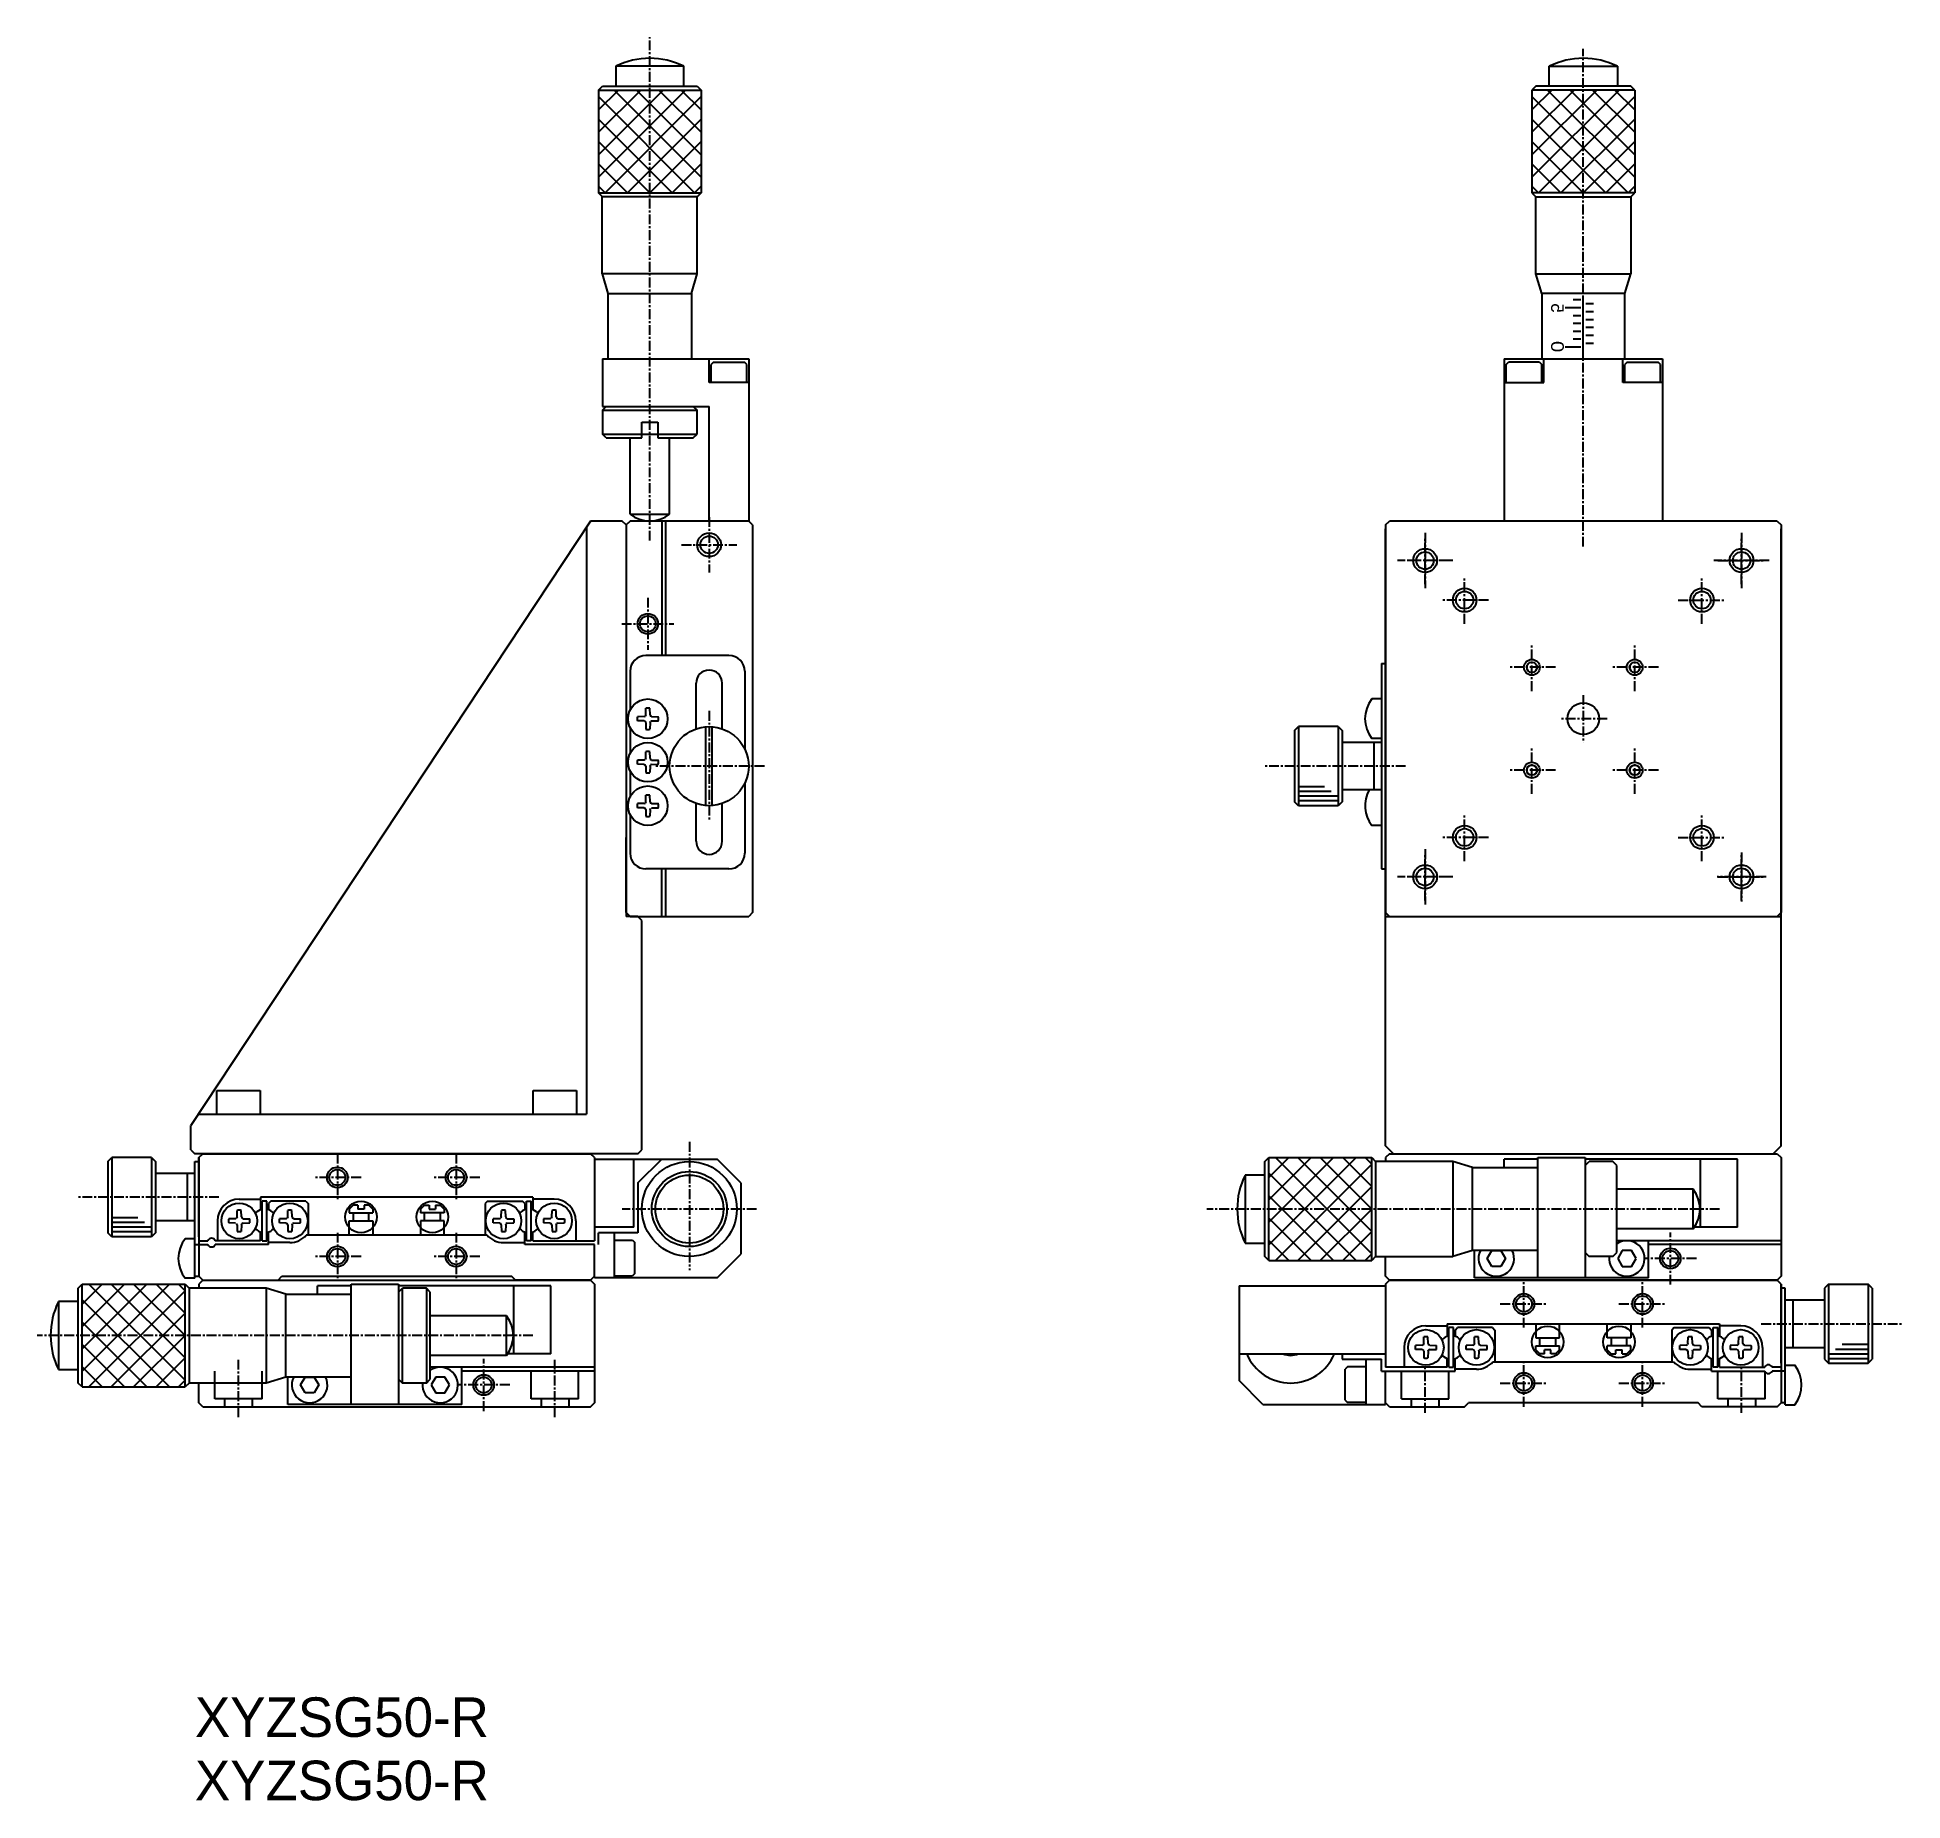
# Model space of a CAD drawing. Extents: x -417 to -181, y 117 to 340.
import ezdxf

# ---------------------------------------------------------------- set-up
doc = ezdxf.new("R2010")
doc.units = 0
doc.linetypes.add('CENTER', pattern=[2, 1.25, -0.25, 0.25, -0.25])
doc.layers.get('0').update_dxf_attribs({"linetype": 'CONTINUOUS'})
doc.layers.add('CENTER', color=1, linetype='CENTER')

msp = doc.modelspace()

# ---------------------------------------------------------------- linework, layer by layer
at = {"color": 7, "linetype": 'CONTINUOUS'}
for p, q in [((-343.62, 336.17), (-343.62, 333.67)), ((-335.02, 333.67), (-335.02, 336.17)), ((-225.62, 333.67), (-225.62, 336.17)), ((-217.02, 336.17), (-217.02, 333.67)), ((-345.82, 333.17), (-345.32, 333.67)), ((-345.82, 333.17), (-345.82, 320.17)), ((-345.32, 333.67), (-333.32, 333.67)), ((-333.32, 333.67), (-332.82, 333.17)), ((-332.82, 333.17), (-332.82, 320.17)), ((-227.32, 333.67), (-227.82, 333.17)), ((-227.82, 333.17), (-227.82, 320.17)), ((-215.32, 333.67), (-227.32, 333.67)), ((-214.82, 333.17), (-215.32, 333.67)), ((-214.82, 333.17), (-214.82, 320.17)), ((-345.32, 319.67), (-345.82, 320.17)), ((-345.35, 309.92), (-345.35, 319.67)), ((-333.32, 319.67), (-345.32, 319.67)), ((-332.82, 320.17), (-333.32, 319.67)), ((-333.32, 309.92), (-333.32, 319.67)), ((-227.82, 320.17), (-227.32, 319.67)), ((-227.32, 319.67), (-215.32, 319.67)), ((-227.32, 309.92), (-227.32, 319.67)), ((-215.32, 319.67), (-214.82, 320.17)), ((-215.28, 309.92), (-215.28, 319.67)), ((-344.57, 307.42), (-345.32, 309.92)), ((-333.32, 309.92), (-345.32, 309.92)), ((-334.07, 307.42), (-333.32, 309.92)), ((-226.57, 307.42), (-227.32, 309.92)), ((-227.32, 309.92), (-215.32, 309.92)), ((-216.07, 307.42), (-215.32, 309.92)), ((-344.57, 299.17), (-344.57, 307.42)), ((-344.57, 307.42), (-334.07, 307.42)), ((-334.07, 307.42), (-334.07, 299.17)), ((-226.57, 307.42), (-226.57, 299.17)), ((-216.07, 307.42), (-226.57, 307.42)), ((-216.07, 299.17), (-216.07, 307.42)), ((-345.32, 299.17), (-326.82, 299.17)), ((-345.32, 299.17), (-345.32, 293.17)), ((-331.82, 296.17), (-331.82, 299.17)), ((-331.27, 298.77), (-331.57, 298.47)), ((-331.57, 296.17), (-331.57, 298.47)), ((-331.27, 298.77), (-327.37, 298.77)), ((-327.07, 298.47), (-327.37, 298.77)), ((-327.07, 296.17), (-327.07, 298.47)), ((-326.82, 299.17), (-326.82, 278.67)), ((-231.32, 299.17), (-231.32, 278.67)), ((-231.32, 299.17), (-211.32, 299.17)), ((-231.07, 298.47), (-230.77, 298.77)), ((-231.07, 296.17), (-231.07, 298.47)), ((-226.87, 298.77), (-230.77, 298.77)), ((-226.87, 298.77), (-226.57, 298.47)), ((-226.57, 296.17), (-226.57, 298.47)), ((-226.32, 296.17), (-226.32, 299.17)), ((-216.32, 296.17), (-216.32, 299.17)), ((-215.77, 298.77), (-216.07, 298.47)), ((-216.07, 296.17), (-216.07, 298.47)), ((-215.77, 298.77), (-211.87, 298.77)), ((-211.57, 298.47), (-211.87, 298.77)), ((-211.57, 296.17), (-211.57, 298.47)), ((-211.32, 299.17), (-211.32, 278.67)), ((-326.82, 296.17), (-331.82, 296.17)), ((-231.32, 296.17), (-226.32, 296.17)), ((-211.32, 296.17), (-216.32, 296.17)), ((-345.32, 293.17), (-331.82, 293.17)), ((-345.32, 292.67), (-344.82, 293.17)), ((-345.32, 292.67), (-345.32, 289.67)), ((-333.82, 293.17), (-333.32, 292.67)), ((-333.32, 289.67), (-333.32, 292.67)), ((-331.82, 278.67), (-331.82, 293.17)), ((-340.32, 291.17), (-338.32, 291.17)), ((-340.32, 289.17), (-340.32, 291.17)), ((-338.32, 291.17), (-338.32, 289.17)), ((-344.82, 289.17), (-345.32, 289.67)), ((-344.82, 289.17), (-340.32, 289.17)), ((-341.82, 279.55), (-341.82, 289.17)), ((-340.32, 289.67), (-338.32, 289.67)), ((-338.32, 289.17), (-333.82, 289.17)), ((-336.82, 279.55), (-336.82, 289.17)), ((-333.82, 289.17), (-333.32, 289.67)), ((-346.82, 278.67), (-397.32, 202.23)), ((-342.82, 278.67), (-346.82, 278.67)), ((-342.32, 278.17), (-342.82, 278.67)), ((-342.32, 278.17), (-341.82, 278.67)), ((-342.32, 278.17), (-341.82, 278.67)), ((-341.82, 278.67), (-342.32, 278.17)), ((-326.82, 278.67), (-341.82, 278.67)), ((-337.82, 278.67), (-337.82, 261.67)), ((-337.32, 278.67), (-337.32, 261.67)), ((-326.32, 278.17), (-326.82, 278.67)), ((-246.32, 278.17), (-245.82, 278.67)), ((-196.82, 278.67), (-245.82, 278.67)), ((-197.32, 278.67), (-245.32, 278.67)), ((-196.82, 278.67), (-196.32, 278.17)), ((-347.32, 277.92), (-347.32, 203.67)), ((-342.32, 278.17), (-342.32, 228.67)), ((-326.32, 278.17), (-326.32, 229.17)), ((-246.32, 278.17), (-246.32, 229.17)), ((-246.32, 199.67), (-246.32, 277.67)), ((-196.32, 278.17), (-196.32, 229.17)), ((-196.32, 199.67), (-196.32, 277.67)), ((-341.82, 259.67), (-341.82, 254.76)), ((-329.32, 261.67), (-339.82, 261.67)), ((-327.32, 259.67), (-327.32, 249.85)), ((-246.82, 260.67), (-246.82, 234.67)), ((-246.82, 260.67), (-246.32, 260.67)), ((-341.82, 258.67), (-341.82, 254.76)), ((-333.47, 252.32), (-333.47, 258.17)), ((-330.17, 252.46), (-330.17, 258.17)), ((-339.84, 254.17), (-339.83, 255)), ((-339.29, 254.17), (-339.31, 255)), ((-246.82, 256.17), (-248.04, 256.17)), ((-341.82, 252.58), (-341.82, 249.26)), ((-340.05, 253.95), (-340.89, 253.93)), ((-340.05, 253.4), (-340.89, 253.41)), ((-340.05, 253.95), (-339.92, 254.01)), ((-340.05, 253.4), (-339.92, 253.34)), ((-339.84, 254.17), (-339.92, 254.01)), ((-339.84, 253.18), (-339.92, 253.34)), ((-339.84, 253.18), (-339.83, 252.35)), ((-339.29, 253.18), (-339.31, 252.35)), ((-339.29, 254.17), (-339.22, 254.01)), ((-339.29, 253.18), (-339.22, 253.34)), ((-339.09, 253.95), (-339.22, 254.01)), ((-339.09, 253.4), (-339.22, 253.34)), ((-339.09, 253.95), (-338.24, 253.93)), ((-339.09, 253.4), (-338.24, 253.41)), ((-332.22, 242.69), (-332.22, 252.66)), ((-331.42, 242.69), (-331.42, 252.66)), ((-257.82, 252.17), (-257.32, 252.67)), ((-252.32, 252.67), (-257.32, 252.67)), ((-252.32, 252.67), (-251.82, 252.17)), ((-257.82, 252.17), (-257.82, 243.17)), ((-251.82, 252.17), (-251.82, 243.17)), ((-246.82, 250.67), (-251.82, 250.67)), ((-246.82, 251.17), (-248.04, 251.17)), ((-247.82, 250.67), (-247.82, 244.67)), ((-340.05, 248.45), (-340.89, 248.43)), ((-340.05, 247.9), (-340.89, 247.91)), ((-340.05, 248.45), (-339.92, 248.51)), ((-340.05, 247.9), (-339.92, 247.84)), ((-339.84, 248.67), (-339.92, 248.51)), ((-339.84, 247.68), (-339.92, 247.84)), ((-339.84, 248.67), (-339.83, 249.5)), ((-339.84, 247.68), (-339.83, 246.85)), ((-339.29, 248.67), (-339.31, 249.5)), ((-339.29, 247.68), (-339.31, 246.85)), ((-339.29, 248.67), (-339.22, 248.51)), ((-339.29, 247.68), (-339.22, 247.84)), ((-339.09, 248.45), (-339.22, 248.51)), ((-339.09, 247.9), (-339.22, 247.84)), ((-339.09, 248.45), (-338.24, 248.43)), ((-339.09, 247.9), (-338.24, 247.91)), ((-341.82, 247.08), (-341.82, 243.76)), ((-327.32, 245.5), (-327.32, 236.67)), ((-340.05, 242.95), (-340.89, 242.93)), ((-340.05, 242.95), (-339.92, 243.01)), ((-339.84, 243.17), (-339.92, 243.01)), ((-339.84, 243.17), (-339.83, 244)), ((-339.29, 243.17), (-339.31, 244)), ((-339.29, 243.17), (-339.22, 243.01)), ((-339.09, 242.95), (-339.22, 243.01)), ((-339.09, 242.95), (-338.24, 242.93)), ((-333.47, 238.17), (-333.47, 243.03)), ((-330.17, 238.17), (-330.17, 242.89)), ((-257.32, 242.67), (-257.82, 243.17)), ((-251.82, 243.17), (-252.32, 242.67)), ((-246.82, 244.67), (-251.82, 244.67)), ((-341.82, 241.58), (-341.82, 236.67)), ((-340.05, 242.4), (-340.89, 242.41)), ((-340.05, 242.4), (-339.92, 242.34)), ((-339.84, 242.18), (-339.92, 242.34)), ((-339.84, 242.18), (-339.83, 241.35)), ((-339.29, 242.18), (-339.31, 241.35)), ((-339.29, 242.18), (-339.22, 242.34)), ((-339.09, 242.4), (-338.24, 242.41)), ((-252.32, 242.67), (-257.32, 242.67)), ((-342.32, 229.17), (-342.32, 238.67)), ((-342.32, 229.17), (-342.32, 238.67)), ((-246.82, 240.17), (-248.04, 240.17)), ((-329.32, 234.67), (-339.82, 234.67)), ((-337.82, 228.67), (-337.82, 234.67)), ((-337.32, 234.67), (-337.32, 228.67)), ((-246.82, 234.67), (-246.32, 234.67)), ((-342.32, 229.17), (-341.82, 228.67)), ((-342.32, 229.17), (-341.82, 228.67)), ((-326.32, 229.17), (-326.82, 228.67)), ((-245.82, 228.67), (-246.32, 229.17)), ((-196.32, 229.17), (-196.82, 228.67)), ((-340.82, 228.67), (-342.32, 228.67)), ((-341.82, 228.67), (-326.82, 228.67)), ((-340.32, 228.17), (-340.82, 228.67)), ((-340.32, 199.17), (-340.32, 228.17)), ((-246.32, 228.67), (-196.32, 228.67)), ((-245.82, 228.67), (-196.82, 228.67)), ((-394.07, 203.67), (-394.07, 206.67)), ((-394.07, 206.67), (-391.32, 206.67)), ((-391.32, 206.67), (-388.57, 206.67)), ((-388.57, 206.67), (-388.57, 203.67)), ((-354.07, 203.67), (-354.07, 206.67)), ((-354.07, 206.67), (-351.32, 206.67)), ((-351.32, 206.67), (-348.57, 206.67)), ((-348.57, 206.67), (-348.57, 203.67)), ((-396.36, 203.67), (-347.32, 203.67)), ((-397.32, 199.17), (-397.32, 202.23)), ((-407.82, 197.67), (-407.32, 198.17)), ((-402.32, 198.17), (-407.32, 198.17)), ((-402.32, 198.17), (-401.82, 197.67)), ((-397.32, 199.17), (-396.82, 198.67)), ((-340.82, 198.67), (-396.82, 198.67)), ((-396.32, 198.17), (-395.82, 198.67)), ((-396.32, 188.17), (-396.32, 198.17)), ((-396.32, 198.17), (-396.32, 187.17)), ((-395.82, 198.67), (-346.82, 198.67)), ((-346.32, 198.17), (-346.82, 198.67)), ((-346.32, 198.17), (-346.32, 187.67)), ((-340.82, 198.67), (-340.32, 199.17)), ((-261.57, 197.67), (-261.07, 198.17)), ((-261.07, 198.17), (-248.07, 198.17)), ((-248.07, 198.17), (-247.57, 197.67)), ((-245.32, 198.67), (-246.32, 199.67)), ((-245.82, 198.67), (-246.32, 198.17)), ((-246.32, 198.17), (-246.32, 197.67)), ((-245.82, 198.67), (-196.82, 198.67)), ((-227.07, 182.97), (-227.07, 198.17)), ((-227.07, 198.17), (-221.07, 198.17)), ((-221.07, 198.17), (-221.07, 182.97)), ((-196.32, 199.67), (-197.32, 198.67)), ((-196.82, 198.67), (-196.32, 198.17)), ((-196.32, 198.17), (-196.32, 183.17)), ((-407.82, 197.67), (-407.82, 188.67)), ((-401.82, 197.67), (-401.82, 188.67)), ((-396.82, 196.17), (-401.82, 196.17)), ((-397.82, 196.17), (-397.82, 190.17)), ((-396.82, 197.67), (-396.32, 197.67)), ((-396.82, 182.92), (-396.82, 197.67)), ((-346.32, 197.97), (-330.82, 197.97)), ((-341.32, 189.37), (-341.32, 197.97)), ((-340.82, 194.97), (-337.82, 197.97)), ((-327.82, 194.97), (-330.82, 197.97)), ((-261.57, 195.97), (-264.07, 195.97)), ((-261.57, 185.67), (-261.57, 197.67)), ((-247.57, 197.67), (-247.57, 185.67)), ((-237.82, 197.67), (-247.57, 197.67)), ((-235.32, 196.92), (-237.82, 197.67)), ((-237.82, 197.67), (-237.82, 185.67)), ((-235.32, 186.42), (-235.32, 196.92)), ((-235.32, 196.92), (-227.07, 196.92)), ((-231.32, 196.92), (-231.32, 197.97)), ((-227.07, 197.97), (-231.32, 197.97)), ((-201.82, 197.97), (-221.07, 197.97)), ((-221.07, 197.17), (-220.57, 197.67)), ((-217.57, 197.67), (-220.57, 197.67)), ((-217.07, 197.17), (-217.57, 197.67)), ((-217.07, 186.17), (-217.07, 197.17)), ((-206.57, 197.97), (-206.57, 189.37)), ((-201.82, 189.37), (-201.82, 197.97)), ((-340.82, 194.97), (-340.82, 188.67)), ((-327.82, 194.97), (-327.82, 185.97)), ((-207.45, 194.17), (-217.07, 194.17)), ((-391.49, 190.67), (-391.48, 191.5)), ((-391.22, 192.92), (-388.52, 192.92)), ((-390.94, 190.67), (-390.96, 191.5)), ((-388.52, 193.17), (-388.52, 191.59)), ((-354.12, 193.17), (-388.52, 193.17)), ((-387.72, 192.67), (-388.32, 192.67)), ((-388.32, 187.67), (-388.32, 192.67)), ((-387.72, 187.67), (-387.72, 192.67)), ((-387.22, 192.67), (-387.52, 192.37)), ((-387.52, 192.37), (-387.52, 191.59)), ((-382.82, 192.67), (-387.22, 192.67)), ((-385.09, 190.67), (-385.08, 191.5)), ((-384.54, 190.67), (-384.56, 191.5)), ((-382.82, 192.67), (-382.52, 192.37)), ((-382.52, 192.37), (-382.52, 188.37)), ((-377.32, 191.67), (-376.82, 192.17)), ((-377.32, 191.67), (-377.32, 191.17)), ((-377.32, 191.17), (-374.32, 191.17)), ((-376.22, 192.17), (-376.82, 192.17)), ((-376.82, 191.17), (-376.82, 190.17)), ((-376.22, 192.17), (-376.22, 191.67)), ((-375.42, 191.67), (-376.22, 191.67)), ((-375.42, 192.17), (-375.42, 191.67)), ((-374.82, 192.17), (-375.42, 192.17)), ((-374.32, 191.67), (-374.82, 192.17)), ((-374.82, 190.17), (-374.82, 191.17)), ((-374.32, 191.67), (-374.32, 191.17)), ((-368.32, 191.67), (-367.82, 192.17)), ((-368.32, 191.67), (-368.32, 191.17)), ((-365.32, 191.17), (-368.32, 191.17)), ((-367.82, 192.17), (-367.22, 192.17)), ((-367.82, 190.17), (-367.82, 191.17)), ((-367.22, 192.17), (-367.22, 191.67)), ((-367.22, 191.67), (-366.42, 191.67)), ((-366.42, 192.17), (-366.42, 191.67)), ((-366.42, 192.17), (-365.82, 192.17)), ((-365.32, 191.67), (-365.82, 192.17)), ((-365.82, 191.17), (-365.82, 190.17)), ((-365.32, 191.67), (-365.32, 191.17)), ((-359.82, 192.67), (-360.12, 192.37)), ((-360.12, 192.37), (-360.12, 188.37)), ((-359.82, 192.67), (-355.42, 192.67)), ((-358.09, 190.67), (-358.08, 191.5)), ((-357.54, 190.67), (-357.56, 191.5)), ((-355.12, 192.37), (-355.42, 192.67)), ((-355.12, 192.37), (-355.12, 191.59)), ((-354.92, 192.67), (-354.32, 192.67)), ((-354.92, 187.67), (-354.92, 192.67)), ((-354.32, 187.67), (-354.32, 192.67)), ((-354.12, 193.17), (-354.12, 191.59)), ((-351.42, 192.92), (-354.12, 192.92)), ((-351.69, 190.67), (-351.68, 191.5)), ((-351.14, 190.67), (-351.16, 191.5)), ((-407.32, 188.17), (-407.82, 188.67)), ((-401.82, 188.67), (-402.32, 188.17)), ((-396.82, 190.17), (-401.82, 190.17)), ((-393.97, 190.17), (-393.97, 187.67)), ((-391.7, 190.45), (-392.54, 190.43)), ((-391.7, 189.9), (-392.54, 189.91)), ((-391.7, 190.45), (-391.57, 190.51)), ((-391.49, 190.67), (-391.57, 190.51)), ((-391.49, 189.68), (-391.57, 189.84)), ((-391.49, 189.68), (-391.48, 188.85)), ((-390.94, 189.68), (-390.96, 188.85)), ((-390.94, 190.67), (-390.87, 190.51)), ((-390.94, 189.68), (-390.87, 189.84)), ((-390.74, 190.45), (-390.87, 190.51)), ((-390.74, 189.9), (-390.87, 189.84)), ((-390.74, 190.45), (-389.89, 190.43)), ((-390.74, 189.9), (-389.89, 189.91)), ((-388.52, 187.67), (-388.52, 188.76)), ((-387.52, 187.17), (-387.52, 188.76)), ((-385.3, 190.45), (-386.14, 190.43)), ((-385.3, 189.9), (-386.14, 189.91)), ((-385.3, 190.45), (-385.17, 190.51)), ((-385.3, 189.9), (-385.17, 189.84)), ((-385.09, 190.67), (-385.17, 190.51)), ((-385.09, 189.68), (-385.17, 189.84)), ((-385.09, 189.68), (-385.08, 188.85)), ((-384.54, 189.68), (-384.56, 188.85)), ((-384.54, 190.67), (-384.47, 190.51)), ((-384.54, 189.68), (-384.47, 189.84)), ((-384.34, 190.45), (-384.47, 190.51)), ((-384.34, 189.9), (-384.47, 189.84)), ((-384.34, 190.45), (-383.49, 190.43)), ((-384.34, 189.9), (-383.49, 189.91)), ((-377.32, 190.17), (-374.32, 190.17)), ((-377.32, 188.37), (-377.32, 190.17)), ((-374.32, 190.17), (-374.32, 188.37)), ((-365.32, 190.17), (-368.32, 190.17)), ((-368.32, 190.17), (-368.32, 188.37)), ((-365.32, 188.37), (-365.32, 190.17)), ((-358.3, 190.45), (-359.14, 190.43)), ((-358.3, 189.9), (-359.14, 189.91)), ((-358.3, 190.45), (-358.17, 190.51)), ((-358.3, 189.9), (-358.17, 189.84)), ((-358.09, 190.67), (-358.17, 190.51)), ((-358.09, 189.68), (-358.17, 189.84)), ((-358.09, 189.68), (-358.08, 188.85)), ((-357.54, 189.68), (-357.56, 188.85)), ((-357.54, 190.67), (-357.47, 190.51)), ((-357.54, 189.68), (-357.47, 189.84)), ((-357.34, 190.45), (-357.47, 190.51)), ((-357.34, 189.9), (-357.47, 189.84)), ((-357.34, 190.45), (-356.49, 190.43)), ((-357.34, 189.9), (-356.49, 189.91)), ((-355.12, 187.17), (-355.12, 188.76)), ((-354.12, 187.67), (-354.12, 188.76)), ((-351.9, 190.45), (-352.74, 190.43)), ((-351.9, 189.9), (-352.74, 189.91)), ((-351.9, 190.45), (-351.77, 190.51)), ((-351.9, 189.9), (-351.77, 189.84)), ((-351.69, 190.67), (-351.77, 190.51)), ((-351.69, 189.68), (-351.77, 189.84)), ((-351.69, 189.68), (-351.68, 188.85)), ((-351.14, 189.68), (-351.16, 188.85)), ((-351.14, 190.67), (-351.07, 190.51)), ((-351.14, 189.68), (-351.07, 189.84)), ((-350.94, 190.45), (-351.07, 190.51)), ((-350.94, 189.9), (-351.07, 189.84)), ((-350.94, 190.45), (-350.09, 190.43)), ((-350.94, 189.9), (-350.09, 189.91)), ((-348.67, 190.17), (-348.67, 187.67)), ((-341.32, 189.37), (-346.32, 189.37)), ((-345.82, 187.17), (-345.82, 188.67)), ((-340.82, 188.67), (-345.82, 188.67)), ((-343.82, 188.67), (-343.82, 182.97)), ((-207.45, 189.17), (-217.07, 189.17)), ((-201.82, 189.37), (-207.29, 189.37)), ((-402.32, 188.17), (-407.32, 188.17)), ((-396.82, 187.92), (-398.04, 187.92)), ((-396.82, 187.17), (-395.18, 187.17)), ((-396.32, 187.67), (-395.18, 187.67)), ((-396.32, 187.17), (-396.32, 183.17)), ((-388.52, 187.67), (-394.26, 187.67)), ((-387.52, 187.17), (-394.26, 187.17)), ((-388.32, 187.67), (-387.72, 187.67)), ((-384.82, 187.42), (-387.52, 187.42)), ((-359.9, 188.37), (-382.74, 188.37)), ((-357.82, 187.42), (-355.12, 187.42)), ((-346.32, 187.17), (-355.12, 187.17)), ((-354.32, 187.67), (-354.92, 187.67)), ((-354.12, 187.67), (-346.32, 187.67)), ((-346.32, 182.97), (-346.32, 187.17)), ((-343.82, 187.72), (-341.52, 187.72)), ((-341.52, 187.72), (-341.22, 187.42)), ((-341.22, 183.52), (-341.22, 187.42)), ((-264.07, 187.37), (-261.57, 187.37)), ((-235.32, 186.42), (-237.82, 185.67)), ((-227.07, 186.42), (-235.32, 186.42)), ((-235.07, 182.97), (-235.07, 186.42)), ((-233.47, 185.42), (-232.89, 186.42)), ((-232.89, 186.42), (-231.74, 186.42)), ((-231.74, 186.42), (-231.16, 185.42)), ((-196.32, 187.67), (-217.07, 187.67)), ((-216.39, 186.42), (-216.97, 185.42)), ((-215.24, 186.42), (-216.39, 186.42)), ((-214.66, 185.42), (-215.24, 186.42)), ((-213.07, 182.97), (-213.07, 187.67)), ((-196.32, 187.17), (-213.07, 187.17)), ((-330.82, 182.97), (-327.82, 185.97)), ((-261.07, 185.17), (-261.57, 185.67)), ((-261.07, 185.17), (-248.07, 185.17)), ((-247.57, 185.67), (-248.07, 185.17)), ((-237.82, 185.64), (-247.57, 185.64)), ((-246.32, 183.17), (-246.32, 185.64)), ((-232.89, 184.42), (-233.47, 185.42)), ((-231.74, 184.42), (-232.89, 184.42)), ((-231.16, 185.42), (-231.74, 184.42)), ((-221.07, 186.17), (-220.57, 185.67)), ((-217.57, 185.67), (-220.57, 185.67)), ((-217.57, 185.67), (-217.07, 186.17)), ((-216.97, 185.42), (-216.39, 184.42)), ((-216.39, 184.42), (-215.24, 184.42)), ((-215.24, 184.42), (-214.66, 185.42)), ((-411.57, 181.67), (-411.07, 182.17)), ((-411.57, 169.67), (-411.57, 181.67)), ((-411.07, 182.17), (-398.07, 182.17)), ((-398.07, 182.17), (-397.57, 181.67)), ((-396.82, 182.92), (-398.04, 182.92)), ((-387.82, 181.67), (-397.57, 181.67)), ((-397.57, 181.67), (-397.57, 169.67)), ((-396.82, 183.17), (-396.32, 183.17)), ((-395.82, 182.67), (-396.32, 183.17)), ((-395.82, 182.67), (-396.32, 182.17)), ((-396.32, 182.17), (-396.32, 181.67)), ((-395.82, 182.67), (-386.32, 182.67)), ((-395.82, 182.67), (-346.82, 182.67)), ((-385.32, 180.92), (-387.82, 181.67)), ((-387.82, 181.67), (-387.82, 169.67)), ((-386.32, 182.67), (-385.82, 183.17)), ((-385.82, 183.17), (-356.82, 183.17)), ((-381.32, 180.92), (-381.32, 181.97)), ((-377.07, 181.97), (-381.32, 181.97)), ((-377.07, 182.17), (-371.07, 182.17)), ((-377.07, 166.97), (-377.07, 182.17)), ((-371.07, 182.17), (-371.07, 166.97)), ((-351.82, 181.97), (-371.07, 181.97)), ((-371.07, 181.17), (-370.57, 181.67)), ((-367.57, 181.67), (-370.57, 181.67)), ((-367.07, 181.17), (-367.57, 181.67)), ((-356.32, 182.67), (-356.82, 183.17)), ((-356.57, 181.97), (-356.57, 173.37)), ((-346.82, 182.67), (-356.32, 182.67)), ((-351.82, 173.37), (-351.82, 181.97)), ((-346.82, 182.67), (-346.32, 183.17)), ((-346.82, 182.67), (-346.32, 182.17)), ((-330.82, 182.97), (-346.32, 182.97)), ((-346.32, 182.17), (-346.32, 167.17)), ((-343.82, 183.22), (-341.52, 183.22)), ((-341.22, 183.52), (-341.52, 183.22)), ((-264.82, 181.97), (-246.32, 181.97)), ((-264.82, 181.97), (-264.82, 169.97)), ((-245.82, 182.67), (-246.32, 183.17)), ((-245.82, 182.67), (-246.32, 183.17)), ((-246.32, 182.17), (-245.82, 182.67)), ((-246.32, 182.17), (-246.32, 171.67)), ((-196.82, 182.67), (-245.82, 182.67)), ((-245.82, 182.67), (-196.82, 182.67)), ((-213.07, 182.97), (-235.07, 182.97)), ((-196.32, 183.17), (-196.82, 182.67)), ((-196.82, 182.67), (-196.32, 183.17)), ((-196.32, 182.17), (-196.82, 182.67)), ((-196.32, 172.17), (-196.32, 182.17)), ((-196.32, 182.17), (-196.32, 171.17)), ((-195.82, 181.67), (-196.32, 181.67)), ((-195.82, 166.92), (-195.82, 181.67)), ((-190.32, 182.17), (-190.82, 181.67)), ((-190.82, 181.67), (-190.82, 172.67)), ((-190.32, 182.17), (-185.32, 182.17)), ((-184.82, 181.67), (-185.32, 182.17)), ((-184.82, 181.67), (-184.82, 172.67)), ((-411.57, 179.97), (-414.07, 179.97)), ((-385.32, 170.42), (-385.32, 180.92)), ((-385.32, 180.92), (-377.07, 180.92)), ((-367.07, 170.17), (-367.07, 181.17)), ((-195.82, 180.17), (-190.82, 180.17)), ((-194.82, 180.17), (-194.82, 174.17)), ((-357.45, 178.17), (-367.07, 178.17)), ((-241.22, 176.92), (-238.52, 176.92)), ((-238.52, 177.17), (-238.52, 175.59)), ((-238.52, 177.17), (-204.12, 177.17)), ((-227.32, 177.17), (-227.32, 175.37)), ((-224.32, 175.37), (-224.32, 177.17)), ((-218.32, 175.37), (-218.32, 177.17)), ((-215.32, 177.17), (-215.32, 175.37)), ((-204.12, 177.17), (-204.12, 175.59)), ((-201.42, 176.92), (-204.12, 176.92)), ((-241.7, 174.45), (-241.57, 174.51)), ((-241.49, 174.67), (-241.57, 174.51)), ((-241.49, 174.67), (-241.48, 175.5)), ((-240.94, 174.67), (-240.96, 175.5)), ((-240.94, 174.67), (-240.87, 174.51)), ((-240.74, 174.45), (-240.87, 174.51)), ((-237.72, 176.67), (-238.32, 176.67)), ((-238.32, 171.67), (-238.32, 176.67)), ((-237.72, 171.67), (-237.72, 176.67)), ((-237.52, 176.37), (-237.22, 176.67)), ((-237.52, 176.37), (-237.52, 175.59)), ((-232.82, 176.67), (-237.22, 176.67)), ((-235.3, 174.45), (-235.17, 174.51)), ((-235.09, 174.67), (-235.17, 174.51)), ((-235.09, 174.67), (-235.08, 175.5)), ((-234.54, 174.67), (-234.56, 175.5)), ((-234.54, 174.67), (-234.47, 174.51)), ((-234.34, 174.45), (-234.47, 174.51)), ((-232.82, 176.67), (-232.52, 176.37)), ((-232.52, 176.37), (-232.52, 172.37)), ((-227.32, 175.37), (-224.32, 175.37)), ((-226.82, 174.37), (-226.82, 175.37)), ((-224.82, 175.37), (-224.82, 174.37)), ((-215.32, 175.37), (-218.32, 175.37)), ((-217.82, 175.37), (-217.82, 174.37)), ((-215.82, 174.37), (-215.82, 175.37)), ((-209.82, 176.67), (-210.12, 176.37)), ((-210.12, 176.37), (-210.12, 172.37)), ((-209.82, 176.67), (-205.42, 176.67)), ((-208.3, 174.45), (-208.17, 174.51)), ((-208.09, 174.67), (-208.17, 174.51)), ((-208.09, 174.67), (-208.08, 175.5)), ((-207.54, 174.67), (-207.56, 175.5)), ((-207.54, 174.67), (-207.47, 174.51)), ((-207.34, 174.45), (-207.47, 174.51)), ((-205.42, 176.67), (-205.12, 176.37)), ((-205.12, 176.37), (-205.12, 175.59)), ((-204.92, 171.67), (-204.92, 176.67)), ((-204.92, 176.67), (-204.32, 176.67)), ((-204.32, 171.67), (-204.32, 176.67)), ((-201.9, 174.45), (-201.77, 174.51)), ((-201.69, 174.67), (-201.77, 174.51)), ((-201.69, 174.67), (-201.68, 175.5)), ((-201.14, 174.67), (-201.16, 175.5)), ((-201.14, 174.67), (-201.07, 174.51)), ((-200.94, 174.45), (-201.07, 174.51)), ((-357.45, 173.17), (-367.07, 173.17)), ((-351.82, 173.37), (-357.29, 173.37)), ((-264.82, 173.37), (-246.32, 173.37)), ((-251.82, 173.37), (-251.82, 172.67)), ((-251.82, 172.67), (-246.82, 172.67)), ((-248.82, 172.67), (-248.82, 166.97)), ((-246.82, 171.17), (-246.82, 172.67)), ((-243.97, 174.17), (-243.97, 171.67)), ((-241.7, 174.45), (-242.54, 174.43)), ((-241.7, 173.9), (-242.54, 173.91)), ((-241.7, 173.9), (-241.57, 173.84)), ((-241.49, 173.68), (-241.57, 173.84)), ((-241.49, 173.68), (-241.48, 172.85)), ((-240.94, 173.68), (-240.96, 172.85)), ((-240.94, 173.68), (-240.87, 173.84)), ((-240.74, 173.9), (-240.87, 173.84)), ((-240.74, 174.45), (-239.89, 174.43)), ((-240.74, 173.9), (-239.89, 173.91)), ((-238.52, 171.67), (-238.52, 172.76)), ((-237.52, 171.17), (-237.52, 172.76)), ((-235.3, 174.45), (-236.14, 174.43)), ((-235.3, 173.9), (-236.14, 173.91)), ((-235.3, 173.9), (-235.17, 173.84)), ((-235.09, 173.68), (-235.17, 173.84)), ((-235.09, 173.68), (-235.08, 172.85)), ((-234.54, 173.68), (-234.56, 172.85)), ((-234.54, 173.68), (-234.47, 173.84)), ((-234.34, 173.9), (-234.47, 173.84)), ((-234.34, 174.45), (-233.49, 174.43)), ((-234.34, 173.9), (-233.49, 173.91)), ((-232.74, 172.37), (-209.9, 172.37)), ((-227.32, 174.37), (-224.32, 174.37)), ((-227.32, 173.87), (-227.32, 174.37)), ((-227.32, 173.87), (-226.82, 173.37)), ((-226.22, 173.37), (-226.82, 173.37)), ((-226.22, 173.37), (-226.22, 173.87)), ((-225.42, 173.87), (-226.22, 173.87)), ((-225.42, 173.37), (-225.42, 173.87)), ((-224.82, 173.37), (-225.42, 173.37)), ((-224.32, 173.87), (-224.82, 173.37)), ((-224.32, 173.87), (-224.32, 174.37)), ((-215.32, 174.37), (-218.32, 174.37)), ((-218.32, 173.87), (-218.32, 174.37)), ((-218.32, 173.87), (-217.82, 173.37)), ((-217.82, 173.37), (-217.22, 173.37)), ((-217.22, 173.87), (-216.42, 173.87)), ((-217.22, 173.37), (-217.22, 173.87)), ((-216.42, 173.37), (-216.42, 173.87)), ((-216.42, 173.37), (-215.82, 173.37)), ((-215.32, 173.87), (-215.82, 173.37)), ((-215.32, 173.87), (-215.32, 174.37)), ((-208.3, 174.45), (-209.14, 174.43)), ((-208.3, 173.9), (-209.14, 173.91)), ((-208.3, 173.9), (-208.17, 173.84)), ((-208.09, 173.68), (-208.17, 173.84)), ((-208.09, 173.68), (-208.08, 172.85)), ((-207.54, 173.68), (-207.56, 172.85)), ((-207.54, 173.68), (-207.47, 173.84)), ((-207.34, 173.9), (-207.47, 173.84)), ((-207.34, 174.45), (-206.49, 174.43)), ((-207.34, 173.9), (-206.49, 173.91)), ((-205.12, 171.17), (-205.12, 172.76)), ((-204.12, 171.67), (-204.12, 172.76)), ((-201.9, 174.45), (-202.74, 174.43)), ((-201.9, 173.9), (-202.74, 173.91)), ((-201.9, 173.9), (-201.77, 173.84)), ((-201.69, 173.68), (-201.77, 173.84)), ((-201.69, 173.68), (-201.68, 172.85)), ((-201.14, 173.68), (-201.16, 172.85)), ((-201.14, 173.68), (-201.07, 173.84)), ((-200.94, 173.9), (-201.07, 173.84)), ((-200.94, 174.45), (-200.09, 174.43)), ((-200.94, 173.9), (-200.09, 173.91)), ((-198.67, 174.17), (-198.67, 171.67)), ((-195.82, 174.17), (-190.82, 174.17)), ((-190.82, 172.67), (-190.32, 172.17)), ((-190.32, 172.17), (-185.32, 172.17)), ((-185.32, 172.17), (-184.82, 172.67)), ((-414.07, 171.37), (-411.57, 171.37)), ((-385.32, 170.42), (-387.82, 169.67)), ((-377.07, 170.42), (-385.32, 170.42)), ((-385.07, 166.97), (-385.07, 170.42)), ((-383.47, 169.42), (-382.89, 170.42)), ((-382.89, 170.42), (-381.74, 170.42)), ((-381.74, 170.42), (-381.16, 169.42)), ((-371.07, 170.17), (-370.57, 169.67)), ((-367.57, 169.67), (-367.07, 170.17)), ((-346.32, 171.67), (-367.07, 171.67)), ((-366.39, 170.42), (-366.97, 169.42)), ((-365.24, 170.42), (-366.39, 170.42)), ((-364.66, 169.42), (-365.24, 170.42)), ((-363.07, 166.97), (-363.07, 171.67)), ((-346.32, 171.17), (-363.07, 171.17)), ((-261.82, 166.97), (-264.82, 169.97)), ((-251.12, 171.72), (-251.42, 171.42)), ((-251.42, 167.52), (-251.42, 171.42)), ((-248.82, 171.72), (-251.12, 171.72)), ((-246.82, 171.17), (-246.32, 171.17)), ((-238.52, 171.67), (-246.32, 171.67)), ((-246.32, 166.97), (-246.32, 171.17)), ((-246.32, 171.17), (-237.52, 171.17)), ((-238.32, 171.67), (-237.72, 171.67)), ((-234.82, 171.42), (-237.52, 171.42)), ((-207.82, 171.42), (-205.12, 171.42)), ((-205.12, 171.17), (-198.38, 171.17)), ((-204.32, 171.67), (-204.92, 171.67)), ((-204.12, 171.67), (-198.38, 171.67)), ((-196.32, 171.67), (-197.46, 171.67)), ((-195.82, 171.17), (-197.46, 171.17)), ((-196.32, 171.17), (-196.32, 167.17)), ((-195.82, 171.92), (-194.6, 171.92)), ((-411.07, 169.17), (-411.57, 169.67)), ((-411.07, 169.17), (-398.07, 169.17)), ((-397.57, 169.67), (-398.07, 169.17)), ((-387.82, 169.64), (-397.57, 169.64)), ((-396.32, 167.17), (-396.32, 169.64)), ((-382.89, 168.42), (-383.47, 169.42)), ((-381.74, 168.42), (-382.89, 168.42)), ((-381.16, 169.42), (-381.74, 168.42)), ((-367.57, 169.67), (-370.57, 169.67)), ((-366.97, 169.42), (-366.39, 168.42)), ((-366.39, 168.42), (-365.24, 168.42)), ((-365.24, 168.42), (-364.66, 169.42)), ((-251.42, 167.52), (-251.12, 167.22)), ((-395.82, 166.67), (-396.32, 167.17)), ((-395.82, 166.67), (-396.32, 167.17)), ((-395.82, 166.67), (-346.82, 166.67)), ((-363.07, 166.97), (-385.07, 166.97)), ((-346.32, 167.17), (-346.82, 166.67)), ((-346.82, 166.67), (-346.32, 167.17)), ((-261.82, 166.97), (-246.32, 166.97)), ((-248.82, 167.22), (-251.12, 167.22)), ((-245.82, 166.67), (-246.32, 167.17)), ((-245.82, 166.67), (-236.32, 166.67)), ((-236.32, 166.67), (-235.82, 167.17)), ((-206.82, 167.17), (-235.82, 167.17)), ((-206.32, 166.67), (-206.82, 167.17)), ((-196.82, 166.67), (-206.32, 166.67)), ((-196.82, 166.67), (-196.32, 167.17)), ((-195.82, 167.17), (-196.32, 167.17)), ((-195.82, 166.92), (-194.6, 166.92))]:
    msp.add_line(p, q, dxfattribs=at)
at = {"color": 3, "linetype": 'CONTINUOUS'}
for p, q in [((-335.02, 336.17), (-343.62, 336.17)), ((-225.62, 336.17), (-217.02, 336.17)), ((-345.82, 333.17), (-332.82, 333.17)), ((-345.82, 322.16), (-334.8, 333.17)), ((-345.82, 324.99), (-337.63, 333.17)), ((-345.82, 327.82), (-340.46, 333.17)), ((-345.82, 330.65), (-343.29, 333.17)), ((-343.83, 333.17), (-332.82, 322.16)), ((-341, 333.17), (-332.82, 324.99)), ((-338.18, 333.17), (-332.82, 327.82)), ((-335.35, 333.17), (-332.82, 330.65)), ((-214.82, 333.17), (-227.82, 333.17)), ((-216.8, 333.17), (-227.82, 322.16)), ((-219.63, 333.17), (-227.82, 324.99)), ((-222.46, 333.17), (-227.82, 327.82)), ((-225.29, 333.17), (-227.82, 330.65)), ((-214.82, 322.16), (-225.83, 333.17)), ((-214.82, 324.99), (-223, 333.17)), ((-214.82, 327.82), (-220.18, 333.17)), ((-214.82, 330.65), (-217.35, 333.17)), ((-345.82, 332.33), (-333.66, 320.17)), ((-344.97, 320.17), (-332.82, 332.33)), ((-215.66, 320.17), (-227.82, 332.33)), ((-214.82, 332.33), (-226.97, 320.17)), ((-345.82, 329.5), (-336.49, 320.17)), ((-342.15, 320.17), (-332.82, 329.5)), ((-218.49, 320.17), (-227.82, 329.5)), ((-214.82, 329.5), (-224.15, 320.17)), ((-345.82, 326.67), (-339.32, 320.17)), ((-339.32, 320.17), (-332.82, 326.67)), ((-221.32, 320.17), (-227.82, 326.67)), ((-214.82, 326.67), (-221.32, 320.17)), ((-345.82, 323.85), (-342.15, 320.17)), ((-336.49, 320.17), (-332.82, 323.85)), ((-224.15, 320.17), (-227.82, 323.85)), ((-214.82, 323.85), (-218.49, 320.17)), ((-345.82, 321.02), (-344.97, 320.17)), ((-333.66, 320.17), (-332.82, 321.02)), ((-226.97, 320.17), (-227.82, 321.02)), ((-214.82, 321.02), (-215.66, 320.17)), ((-345.82, 320.17), (-332.82, 320.17)), ((-214.82, 320.17), (-227.82, 320.17)), ((-222.62, 306.67), (-221.62, 306.67)), ((-221.32, 299.17), (-221.32, 307.17)), ((-223.62, 305.67), (-221.62, 305.67)), ((-222.62, 304.67), (-221.62, 304.67)), ((-221.02, 306.17), (-220.02, 306.17)), ((-221.02, 305.17), (-220.02, 305.17)), ((-222.62, 303.67), (-221.62, 303.67)), ((-222.62, 302.67), (-221.62, 302.67)), ((-221.02, 304.17), (-220.02, 304.17)), ((-221.02, 303.17), (-220.02, 303.17)), ((-221.02, 302.17), (-220.02, 302.17)), ((-221.62, 300.67), (-223.62, 300.67)), ((-221.62, 301.67), (-222.62, 301.67)), ((-221.02, 301.17), (-220.02, 301.17)), ((-345.32, 292.67), (-333.32, 292.67)), ((-345.32, 289.67), (-340.32, 289.67)), ((-338.32, 289.67), (-333.32, 289.67)), ((-341.82, 279.55), (-336.82, 279.55)), ((-257.32, 252.67), (-257.32, 242.67)), ((-252.32, 252.67), (-252.32, 242.67)), ((-254.05, 245.07), (-257.32, 245.07)), ((-253.18, 244.47), (-257.32, 244.47)), ((-252.32, 243.87), (-257.32, 243.87)), ((-252.32, 243.27), (-257.32, 243.27)), ((-407.32, 198.17), (-407.32, 188.17)), ((-402.32, 198.17), (-402.32, 188.17)), ((-261.07, 185.17), (-261.07, 198.17)), ((-261.07, 195.65), (-258.54, 198.17)), ((-261.07, 192.82), (-255.71, 198.17)), ((-261.07, 189.99), (-252.88, 198.17)), ((-261.07, 187.16), (-250.05, 198.17)), ((-248.07, 186.02), (-260.22, 198.17)), ((-248.07, 188.85), (-257.4, 198.17)), ((-248.07, 191.67), (-254.57, 198.17)), ((-248.07, 194.5), (-251.74, 198.17)), ((-248.07, 197.33), (-248.91, 198.17)), ((-248.07, 185.17), (-248.07, 198.17)), ((-264.07, 195.97), (-264.07, 187.37)), ((-250.05, 185.17), (-261.07, 196.19)), ((-260.22, 185.17), (-248.07, 197.33)), ((-252.88, 185.17), (-261.07, 193.36)), ((-257.4, 185.17), (-248.07, 194.5)), ((-207.45, 189.17), (-207.45, 194.17)), ((-254.57, 185.17), (-248.07, 191.67)), ((-404.05, 190.57), (-407.32, 190.57)), ((-403.18, 189.97), (-407.32, 189.97)), ((-402.32, 189.37), (-407.32, 189.37)), ((-402.32, 188.77), (-407.32, 188.77)), ((-255.71, 185.17), (-261.07, 190.53)), ((-251.74, 185.17), (-248.07, 188.85)), ((-258.54, 185.17), (-261.07, 187.7)), ((-248.91, 185.17), (-248.07, 186.02)), ((-411.07, 179.65), (-408.54, 182.17)), ((-411.07, 169.17), (-411.07, 182.17)), ((-411.07, 176.82), (-405.71, 182.17)), ((-411.07, 173.99), (-402.88, 182.17)), ((-411.07, 171.16), (-400.05, 182.17)), ((-398.07, 170.02), (-410.22, 182.17)), ((-398.07, 172.85), (-407.4, 182.17)), ((-398.07, 175.67), (-404.57, 182.17)), ((-398.07, 178.5), (-401.74, 182.17)), ((-398.07, 181.33), (-398.91, 182.17)), ((-398.07, 169.17), (-398.07, 182.17)), ((-370.57, 169.67), (-370.57, 181.67)), ((-367.57, 181.67), (-367.57, 169.67)), ((-190.32, 182.17), (-190.32, 172.17)), ((-185.32, 182.17), (-185.32, 172.17)), ((-414.07, 179.97), (-414.07, 171.37)), ((-400.05, 169.17), (-411.07, 180.19)), ((-410.22, 169.17), (-398.07, 181.33)), ((-402.88, 169.17), (-411.07, 177.36)), ((-407.4, 169.17), (-398.07, 178.5)), ((-357.45, 173.17), (-357.45, 178.17)), ((-405.71, 169.17), (-411.07, 174.53)), ((-404.57, 169.17), (-398.07, 175.67)), ((-188.58, 174.57), (-185.32, 174.57)), ((-401.74, 169.17), (-398.07, 172.85)), ((-190.32, 173.37), (-185.32, 173.37)), ((-190.32, 172.77), (-185.32, 172.77)), ((-189.45, 173.97), (-185.32, 173.97)), ((-408.54, 169.17), (-411.07, 171.7)), ((-398.91, 169.17), (-398.07, 170.02)), ((-394.32, 167.67), (-394.32, 171.17)), ((-388.32, 167.67), (-388.32, 171.17)), ((-354.32, 167.67), (-354.32, 171.17)), ((-348.32, 167.67), (-348.32, 171.17)), ((-244.32, 167.67), (-244.32, 171.17)), ((-238.32, 167.67), (-238.32, 171.17)), ((-204.32, 167.67), (-204.32, 171.17)), ((-198.32, 167.67), (-198.32, 171.17)), ((-388.32, 167.67), (-394.32, 167.67)), ((-393.07, 167.67), (-393.07, 166.67)), ((-389.57, 167.67), (-389.57, 166.67)), ((-348.32, 167.67), (-354.32, 167.67)), ((-353.07, 167.67), (-353.07, 166.67)), ((-349.57, 167.67), (-349.57, 166.67)), ((-244.32, 167.67), (-238.32, 167.67)), ((-243.07, 167.67), (-243.07, 166.67)), ((-239.57, 167.67), (-239.57, 166.67)), ((-198.32, 167.67), (-204.32, 167.67)), ((-203.07, 167.67), (-203.07, 166.67)), ((-199.57, 167.67), (-199.57, 166.67))]:
    msp.add_line(p, q, dxfattribs=at)
for centre, radius in [((-331.82, 275.67), 1.5), ((-241.32, 273.67), 1.5), ((-201.32, 273.67), 1.5), ((-236.32, 268.67), 1.5), ((-206.32, 268.67), 1.5), ((-339.57, 265.67), 1.3), ((-227.82, 260.17), 0.65), ((-214.82, 260.17), 0.65), ((-227.82, 247.17), 0.65), ((-214.82, 247.17), 0.65), ((-236.32, 238.67), 1.5), ((-206.32, 238.67), 1.5), ((-241.32, 233.67), 1.5), ((-201.32, 233.67), 1.5), ((-378.82, 195.67), 1.3), ((-363.82, 195.67), 1.3), ((-375.82, 190.67), 2), ((-366.82, 190.67), 2), ((-378.82, 185.67), 1.3), ((-363.82, 185.67), 1.3), ((-210.32, 185.42), 1.3), ((-228.82, 179.67), 1.3), ((-213.82, 179.67), 1.3), ((-225.82, 174.87), 2), ((-216.82, 174.87), 2), ((-360.32, 169.42), 1.3), ((-228.82, 169.67), 1.3), ((-213.82, 169.67), 1.3)]:
    msp.add_circle(centre, radius, dxfattribs=at)
at = {"color": 7, "linetype": 'CONTINUOUS'}
for centre, radius in [((-331.82, 275.67), 1.1), ((-241.32, 273.67), 1.1), ((-201.32, 273.67), 1.1), ((-236.32, 268.67), 1.1), ((-206.32, 268.67), 1.1), ((-339.57, 265.67), 1), ((-227.82, 260.17), 1), ((-214.82, 260.17), 1), ((-339.57, 253.67), 2.5), ((-221.32, 253.67), 2), ((-331.82, 247.67), 5), ((-339.57, 248.17), 2.5), ((-227.82, 247.17), 1), ((-214.82, 247.17), 1), ((-339.57, 242.67), 2.5), ((-236.32, 238.67), 1.1), ((-206.32, 238.67), 1.1), ((-241.32, 233.67), 1.1), ((-201.32, 233.67), 1.1), ((-378.82, 195.67), 1), ((-363.82, 195.67), 1), ((-334.32, 191.67), 6), ((-334.32, 191.67), 4.75), ((-334.32, 191.67), 4.3), ((-391.22, 190.17), 2.25), ((-384.82, 190.17), 2.25), ((-357.82, 190.17), 2.25), ((-351.42, 190.17), 2.25), ((-378.82, 185.67), 1), ((-363.82, 185.67), 1), ((-210.32, 185.42), 1), ((-228.82, 179.67), 1), ((-213.82, 179.67), 1), ((-241.22, 174.17), 2.25), ((-234.82, 174.17), 2.25), ((-207.82, 174.17), 2.25), ((-201.42, 174.17), 2.25), ((-360.32, 169.42), 1), ((-228.82, 169.67), 1), ((-213.82, 169.67), 1)]:
    msp.add_circle(centre, radius, dxfattribs=at)
for centre, radius, start, end in [((-339.32, 327.43), 9.75, 63.8162, 116.1838), ((-221.32, 327.43), 9.75, 63.8162, 116.1838), ((-339.32, 282.67), 4, 231.3178, 308.6822), ((-339.82, 259.67), 2, 90, 180), ((-331.82, 258.17), 1.65, 0, 180), ((-329.32, 259.67), 2, 0, 90), ((-339.57, 253.67), 1.35, 78.8959, 101.1041), ((-244.92, 253.67), 4, 141.3178, 218.6822), ((-339.57, 253.67), 1.35, 168.8959, 191.1041), ((-339.57, 253.67), 1.35, 258.8959, 281.1041), ((-339.57, 253.67), 1.35, 348.8959, 11.1041), ((-339.57, 248.17), 1.35, 168.8959, 191.1041), ((-339.57, 248.17), 1.35, 78.8959, 101.1041), ((-339.57, 248.17), 1.35, 348.8959, 11.1041), ((-339.57, 248.17), 1.35, 258.8959, 281.1041), ((-339.57, 242.67), 1.35, 168.8959, 191.1041), ((-339.57, 242.67), 1.35, 78.8959, 101.1041), ((-339.57, 242.67), 1.35, 348.8959, 11.1041), ((-244.92, 242.67), 4, 150, 218.6822), ((-339.57, 242.67), 1.35, 258.8959, 281.1041), ((-331.82, 238.17), 1.65, 180, 0), ((-339.82, 236.67), 2, 180, 270), ((-329.32, 236.67), 2, 270, 0), ((-255.32, 191.67), 9.75, 153.8162, 206.1838), ((-210.57, 191.67), 4, 321.3178, 38.6822), ((-391.22, 190.17), 2.75, 90, 180), ((-391.22, 190.17), 1.35, 78.8959, 101.1041), ((-388.02, 190.17), 1.5, 101.537, 140.6871), ((-388.02, 190.17), 1.5, 39.3129, 78.463), ((-384.82, 190.17), 1.35, 78.8959, 101.1041), ((-357.82, 190.17), 1.35, 78.8959, 101.1041), ((-354.62, 190.17), 1.5, 101.537, 140.6871), ((-354.62, 190.17), 1.5, 39.3129, 78.463), ((-351.42, 190.17), 1.35, 78.8959, 101.1041), ((-351.42, 190.17), 2.75, 0, 90), ((-391.22, 190.17), 1.35, 168.8959, 191.1041), ((-391.22, 190.17), 1.35, 258.8959, 281.1041), ((-391.22, 190.17), 1.35, 348.8959, 11.1041), ((-388.02, 190.17), 1.5, 219.3129, 258.463), ((-388.02, 190.17), 1.5, 281.537, 320.6871), ((-384.82, 190.17), 1.35, 168.8959, 191.1041), ((-384.82, 190.17), 1.35, 258.8959, 281.1041), ((-384.82, 190.17), 1.35, 348.8959, 11.1041), ((-357.82, 190.17), 1.35, 168.8959, 191.1041), ((-357.82, 190.17), 1.35, 258.8959, 281.1041), ((-357.82, 190.17), 1.35, 348.8959, 11.1041), ((-354.62, 190.17), 1.5, 219.3129, 258.463), ((-354.62, 190.17), 1.5, 281.537, 320.6872), ((-351.42, 190.17), 1.35, 168.8959, 191.1041), ((-351.42, 190.17), 1.35, 258.8959, 281.1041), ((-351.42, 190.17), 1.35, 348.8959, 11.1041), ((-394.92, 185.42), 4, 141.3178, 218.6822), ((-394.72, 187.47), 0.5, 23.5782, 156.4218), ((-394.72, 187.37), 0.5, 203.5782, 336.4218), ((-384.82, 190.17), 2.75, 270, 319.1149), ((-357.82, 190.17), 2.75, 220.8851, 270), ((-232.32, 185.42), 2.25, 153.6122, 26.3878), ((-215.82, 185.42), 2.25, 173.6206, 123.749), ((-405.32, 175.67), 9.75, 153.8162, 206.1838), ((-360.57, 175.67), 4, 321.3178, 38.6822), ((-241.22, 174.17), 2.75, 90, 180), ((-201.42, 174.17), 2.75, 0, 90), ((-241.22, 174.17), 1.35, 78.8959, 101.1041), ((-238.02, 174.17), 1.5, 101.537, 140.6871), ((-238.02, 174.17), 1.5, 39.3129, 78.463), ((-234.82, 174.17), 1.35, 78.8959, 101.1041), ((-207.82, 174.17), 1.35, 78.8959, 101.1041), ((-204.62, 174.17), 1.5, 101.537, 140.6871), ((-204.62, 174.17), 1.5, 39.3129, 78.463), ((-201.42, 174.17), 1.35, 78.8959, 101.1041), ((-258.32, 175.67), 6, 202.5403, 337.4597), ((-258.32, 175.67), 2.5, 246.9261, 293.0739), ((-241.22, 174.17), 1.35, 168.8959, 191.1041), ((-241.22, 174.17), 1.35, 258.8959, 281.1041), ((-241.22, 174.17), 1.35, 348.8959, 11.1041), ((-238.02, 174.17), 1.5, 219.3128, 258.463), ((-238.02, 174.17), 1.5, 281.537, 320.6871), ((-234.82, 174.17), 1.35, 168.8959, 191.1041), ((-234.82, 174.17), 1.35, 258.8959, 281.1041), ((-234.82, 174.17), 2.75, 270, 319.1149), ((-234.82, 174.17), 1.35, 348.8959, 11.1041), ((-207.82, 174.17), 2.75, 220.8851, 270), ((-207.82, 174.17), 1.35, 168.8959, 191.1041), ((-207.82, 174.17), 1.35, 258.8959, 281.1041), ((-207.82, 174.17), 1.35, 348.8959, 11.1041), ((-204.62, 174.17), 1.5, 219.3129, 258.463), ((-204.62, 174.17), 1.5, 281.537, 320.6871), ((-201.42, 174.17), 1.35, 168.8959, 191.1041), ((-201.42, 174.17), 1.35, 258.8959, 281.1041), ((-201.42, 174.17), 1.35, 348.8959, 11.1041), ((-382.32, 169.42), 2.25, 153.6122, 26.3878), ((-365.82, 169.42), 2.25, 173.6206, 123.749), ((-197.92, 171.47), 0.5, 23.5782, 156.4218), ((-197.92, 171.37), 0.5, 203.5782, 336.4218), ((-197.72, 169.42), 4, 321.3178, 38.6822)]:
    msp.add_arc(centre, radius, start, end, dxfattribs=at)
at = {"layer": 'CENTER', "color": 1, "linetype": 'CENTER'}
for p, q in [((-339.32, 276.2), (-339.32, 339.84)), ((-221.32, 275.44), (-221.32, 338.37)), ((-331.82, 279.17), (-331.82, 272.17)), ((-241.32, 277.17), (-241.32, 270.17)), ((-241.32, 270.67), (-241.32, 276.67)), ((-201.32, 277.17), (-201.32, 270.17)), ((-201.32, 270.67), (-201.32, 276.67)), ((-335.32, 275.67), (-328.32, 275.67)), ((-237.82, 273.67), (-244.82, 273.67)), ((-238.32, 273.67), (-244.32, 273.67)), ((-197.82, 273.67), (-204.82, 273.67)), ((-204.32, 273.67), (-198.32, 273.67)), ((-236.32, 265.67), (-236.32, 271.67)), ((-206.32, 265.67), (-206.32, 271.67)), ((-339.57, 268.97), (-339.57, 262.37)), ((-233.32, 268.67), (-239.32, 268.67)), ((-209.32, 268.67), (-203.32, 268.67)), ((-342.87, 265.67), (-336.27, 265.67)), ((-227.82, 257.17), (-227.82, 263.17)), ((-214.82, 257.17), (-214.82, 263.17)), ((-224.82, 260.17), (-230.82, 260.17)), ((-211.82, 260.17), (-217.82, 260.17)), ((-331.82, 254.67), (-331.82, 240.67)), ((-221.32, 256.67), (-221.32, 250.67)), ((-218.32, 253.67), (-224.32, 253.67)), ((-227.82, 244.17), (-227.82, 250.17)), ((-214.82, 244.17), (-214.82, 250.17)), ((-324.82, 247.67), (-338.82, 247.67)), ((-243.79, 247.67), (-261.69, 247.67)), ((-224.82, 247.17), (-230.82, 247.17)), ((-211.82, 247.17), (-217.82, 247.17)), ((-236.32, 235.67), (-236.32, 241.67)), ((-206.32, 235.67), (-206.32, 241.67)), ((-233.32, 238.67), (-239.32, 238.67)), ((-209.32, 238.67), (-203.32, 238.67)), ((-241.32, 237.17), (-241.32, 230.17)), ((-241.32, 230.67), (-241.32, 236.67)), ((-201.32, 236.77), (-201.32, 230.57)), ((-201.32, 230.67), (-201.32, 236.67)), ((-237.82, 233.67), (-244.82, 233.67)), ((-238.32, 233.67), (-244.32, 233.67)), ((-198.22, 233.67), (-204.42, 233.67)), ((-204.32, 233.67), (-198.32, 233.67)), ((-378.82, 198.67), (-378.82, 192.67)), ((-363.82, 198.67), (-363.82, 192.67)), ((-334.32, 200.17), (-334.32, 183.94)), ((-375.82, 195.67), (-381.82, 195.67)), ((-360.82, 195.67), (-366.82, 195.67)), ((-393.79, 193.17), (-411.69, 193.17)), ((-325.82, 191.67), (-342.82, 191.67)), ((-204.09, 191.67), (-268.9, 191.67)), ((-378.82, 188.67), (-378.82, 182.67)), ((-363.82, 188.67), (-363.82, 182.67)), ((-210.32, 182.12), (-210.32, 188.72)), ((-375.82, 185.67), (-381.82, 185.67)), ((-360.82, 185.67), (-366.82, 185.67)), ((-207.02, 185.42), (-213.62, 185.42)), ((-228.82, 176.67), (-228.82, 182.67)), ((-213.82, 176.67), (-213.82, 182.67)), ((-231.82, 179.67), (-225.82, 179.67)), ((-216.82, 179.67), (-210.82, 179.67)), ((-198.84, 177.17), (-180.95, 177.17)), ((-354.09, 175.67), (-416.75, 175.67)), ((-391.32, 165.37), (-391.32, 172.87)), ((-360.32, 166.12), (-360.32, 172.72)), ((-351.32, 165.37), (-351.32, 172.87)), ((-228.82, 166.67), (-228.82, 172.67)), ((-213.82, 166.67), (-213.82, 172.67)), ((-241.32, 165.91), (-241.32, 171.66)), ((-201.32, 165.91), (-201.32, 171.66)), ((-357.02, 169.42), (-363.62, 169.42)), ((-231.82, 169.67), (-225.82, 169.67)), ((-216.82, 169.67), (-210.82, 169.67))]:
    msp.add_line(p, q, dxfattribs=at)

# ---------------------------------------------------------------- texts
at = {"color": 3, "linetype": 'CONTINUOUS', "text_generation_flag": 2}
msp.add_text('5', height=1.6, rotation=270, dxfattribs=at).set_placement((-225.39, 305.01))
at = {"color": 3, "linetype": 'CONTINUOUS', "text_generation_flag": 2, "width": 1.2}
msp.add_text('0', height=1.6, rotation=270, dxfattribs=at).set_placement((-225.39, 300.01))
at = {"color": 7, "linetype": 'CONTINUOUS'}
for p in [(-396.82, 124.92), (-396.82, 116.92)]:
    msp.add_text('XYZSG50-R', height=5, dxfattribs=at).set_placement(p)

doc.saveas('drawing.dxf')
